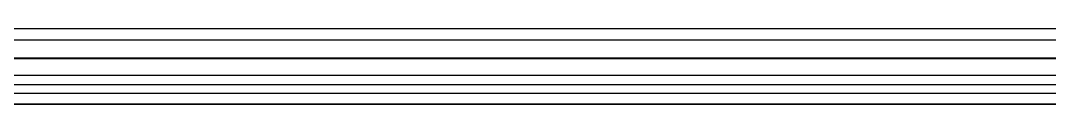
# Model space of a CAD drawing. Header units: millimetres. Extents: x 21899 to 38731, y -5425 to 3612.
# Drawn here: x 23788.5 to 24005.7, y -4147.1 to -4131 of the extents above; entities that cross this region are included whole.
import ezdxf

# ---------------------------------------------------------------- set-up
doc = ezdxf.new("R2010")
doc.units = ezdxf.units.MM

msp = doc.modelspace()

# ---------------------------------------------------------------- linework, layer by layer
at = {"color": 9, "linetype": 'Continuous'}
for p, q in [((24097.21024583446, -4131.040733996784), (23280.31024583445, -4131.040733996784)), ((24150.26024583445, -4133.475760407286), (23269.51937735043, -4133.475760407286)), ((24097.26024583446, -4137.320905572486), (23280.26024583445, -4137.320905572486)), ((24097.26024583446, -4140.967433996784), (23280.26024583445, -4140.967433996784)), ((23280.26024583445, -4144.750317430486), (24097.26024583446, -4144.750317430486)), ((23280.26024583445, -4147.079798756584), (24097.26024583446, -4147.079798756584))]:
    msp.add_line(p, q, dxfattribs=at)
at = {"color": 7, "linetype": 'Continuous'}
for p, q in [((24097.26024583446, -4137.417433996785), (23280.26024583445, -4137.417433996785)), ((24097.26024583446, -4142.967433996781), (23280.26024583445, -4142.967433996781)), ((24097.26024583446, -4147.047733996782), (23280.26024583445, -4147.047733996782))]:
    msp.add_line(p, q, dxfattribs=at)

doc.saveas('drawing.dxf')
